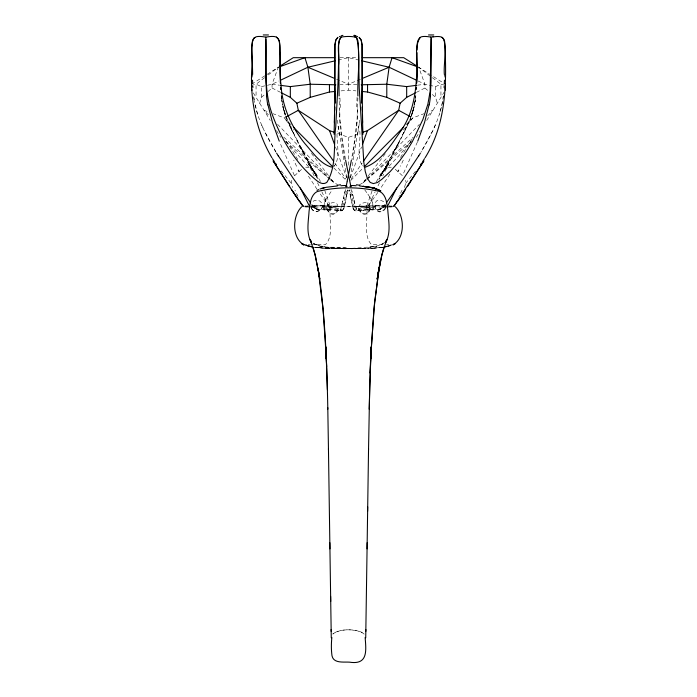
<?xml version="1.0" encoding="UTF-8"?>
<svg xmlns="http://www.w3.org/2000/svg" width="697" height="697" viewBox="0 0 697 697"><rect width="100%" height="100%" fill="white"/><g stroke="black" fill="none" stroke-linecap="round" stroke-linejoin="round"><path stroke-width="0.52" stroke-dasharray="3.48 2.61" d="M444.259 80.085L444.05 87.787L444.337 74.483L444.311 76.339M357.909 97.902L356.759 127.22L352.351 159.465M359.818 131.027C361.011 142.441 355.575 157.583 363.39 166.984M357.43 108.645L357.091 115.353M373.043 208.708L372.973 209.675L353.353 209.196L352.647 206.338M322.31 205.815C322.667 212.472 311.977 213.526 311.028 206.931C312.683 215.8 326.301 209.762 321.352 202.653C319.304 199.325 313.92 199.325 311.873 202.653M332.826 207.427A5.698 0.758 -0.4 0 1 338.298 208.133C338.089 218.806 321.221 211.862 328.575 204.125C345.825 195.413 335.37 227.196 326.91 208.115A5.698 0.775 0.9 0 1 332.608 207.314L332.913 207.34M374.69 205.815C374.367 212.463 384.997 213.509 385.972 206.931C375.16 223.894 368.643 191.117 385.127 202.653M404.504 187.537L405.593 183.407L405.506 180.305M324.009 206.19L323.992 206.434A33.055 26.329 5.7 0 0 323.913 208.708M356.585 122.663L354.573 140.576L351.541 159.395M364.156 207.427A5.698 0.758 0.5 0 0 358.702 208.133C367.188 227.178 377.6 195.413 360.366 204.125C353.022 211.836 369.837 218.806 370.09 208.159A5.698 0.775 -0.9 0 0 364.392 207.314L364.104 207.34M369.985 209.274L370.09 208.107A5.698 0.784 -0.9 0 0 364.392 207.323L364.392 207.34M415.76 96.203L413.164 110.414L408.738 122.681M291.494 180.305L291.407 183.407L292.496 187.537M402.239 135.575L410.089 119.361L414.149 106.737L411.944 114.43L412.371 113.254L415.22 100.019L415.029 102.058L415.813 95.724L415.36 98.948M350.251 177.735L359.852 119.143M359.164 124.293L357.483 135.566M347.716 189.915L347.576 190.778M414.933 102.154L415.264 100.046M347.184 193.078L345.634 200.727M442.639 101.135C439.493 119.605 430.432 136.412 420.927 152.303M442.421 102.45L439.389 114.317M347.873 190.002L343.708 209.048M346.461 191.205L342.628 207.366L343.482 207.967A31.931 4.827 -0.2 0 1 343.699 208.325L343.76 208.508A47.535 7.179 0 0 1 343.638 209.239L344.353 206.338M345.503 189.506L340.415 210.555L332.582 210.198M345.442 201.633L345.538 201.18M345.181 190.952L344.074 195.84M345.276 202.348L344.431 206.033M343.325 199.002L343.699 197.434M342.593 202.069L342.959 200.553M342.218 203.568C342.149 207.558 336.834 213.082 343.168 209.884A30.18 4.565 0.1 0 0 343.36 209.666L343.482 209.492M414.149 106.319L410.08 119.396L410.481 118.473L404.922 130.435M413.164 110.414L411.944 114.43M366.822 205.815L372.233 190.49M324.706 202.252L324.924 201.555M259.659 103.208L261.427 97.353L261.427 86.602L256.06 84.232L252.75 85.069L252.75 91.002M350.364 177.63L361.525 146.962M267.97 91.603L272.065 88.014L272.065 84.232L278.295 67.234L265.47 77.036M417.381 142.04L402.657 175.365M434.022 127.978L435.32 125.059M407.754 124.876L382.749 176.001M372.067 198.262L375.152 191.814M367.833 205.885L368.443 205.946L372.067 198.262M379.508 182.736L377.277 187.38M432.602 131.001L421.171 151.798M325.726 199.656L332.269 189.863M395.286 148.931L394.363 150.683L397.943 144.035L391.932 155.466L399.721 140.358M396.915 145.743L405.053 130.182M388.255 162.192L383.455 171.418L389.954 159.404L385.763 166.975L387.671 163.499M388.133 162.418L390.677 157.574M394.554 150.308L395.469 148.583L392.916 153.357M390.547 157.827L393.064 153.079M376.267 181.839L380.762 174.267L385.319 168.352L381.607 173.1M385.772 167.21L383.15 171.628L387.976 163.586L380.998 175.531L388.874 162.976L383.759 170.521L378.889 179.356L385.859 167.062L383.245 171.462M385.824 166.862L387.724 163.394L385.406 167.559M383.15 171.628L385.45 167.489M333.767 165.982L334.246 165.18M381.668 173.962L379.595 177.395L386.852 165.947L382.766 171.941L386.243 167.123M412.023 139.078L399.198 159.569M416.309 137.37L420.474 130.609M426.712 120.468L444.25 91.995M381.015 173.91L381.477 173.265L380.762 174.267L383.864 170.164L382.479 171.924L387.924 167.419L398.841 155.736L411.143 141.552M389.858 174.18L379.952 189.288M405.593 183.407L415.882 170.861M383.698 170.626L386.791 166.034M377.844 192.424L367.694 206.809M381.215 173.623L381.93 172.647M350.974 179.164L362.135 163.072M384.979 204.726L382.052 208.769L378.924 209.318M382.836 171.837L388.255 164.536L383.341 170.861M385.302 204.221L381.79 208.891A3.319 0.462 -1.4 0 0 381.939 208.83M359.399 184.801L363.032 182.736L365.681 179.277M368.33 175.827L385.554 153.357M403.441 130.025L412.72 117.924L423.854 113.742M366.308 179.948L363.032 182.736L366.038 179.626M366.788 178.841L419.428 124.336M427.697 115.772L432.959 110.318L429.927 111.459M350.791 180.427L363.024 168.082M405.837 124.868L412.72 117.924L409.914 116.408M294.465 175.827L301.757 169.214M363.032 182.736L366.221 179.843M367.023 179.12L413.286 137.126M261.427 97.353L264.703 94.478M367.127 179.251L411.387 141.561M264.607 77.689L256.06 84.232L256.06 97.362M251.634 84.232L278.8 66.912M384.831 242.495L378.837 245.605L367.589 247.653L376.58 246.207C356.028 248.271 333.706 250.92 313.938 243.793M383.315 243.427L381.032 244.813L383.062 243.793M350.312 189.967L348.5 191.004L346.688 189.967M287.086 116.408L284.28 117.924L273.146 113.742M416.292 92.44L424.935 88.014L424.935 84.232L418.705 67.234L431.53 77.036M359.574 206.425L358.72 206.451A3.302 0.497 2 0 0 357.613 206.512L353.518 207.967A31.931 4.827 0.2 0 0 353.301 208.325L353.24 208.508A47.535 7.179 0 0 0 353.362 209.239L353.64 209.666A30.18 4.565 -0.1 0 0 353.823 209.884L354.381 210.206A3.79 0.575 -0.1 0 0 354.904 210.346L358.214 210.59M261.427 86.602L272.065 84.232L278.844 81.018M333.61 166.984C341.425 157.583 335.989 142.441 337.182 131.027M418.156 81.018L424.935 84.232L435.573 86.602L440.94 84.232L444.25 85.069L444.25 89.024M360.384 79.258L348.5 84.232L340.031 84.598M337.505 133.458L348.5 137.37L359.495 133.458M366.465 205.85L363.015 206.277M338.089 60.125L348.5 57.677L358.911 60.125M387.924 167.419L391.322 167.167M316.107 208.246L315.392 208.42A5.985 0.836 1.5 0 0 314.905 208.63M317.562 207.976L318.102 207.889M382.374 247.252L378.741 247.679M382.435 247.243L379.717 247.574M417.416 85.208L424.935 84.232M382.479 247.374L376.415 247.984M382.409 247.383L378.541 247.81M327.921 206.016L329.237 205.876M328.731 205.929L324.933 198.262M380.562 209.135L376.807 209.475M325.717 206.26L321.038 206.643M341.094 90.88L348.5 90.174L355.906 90.88M378.663 247.688L376.711 247.862M363.59 210.259L358.319 210.59M363.39 210.276L364.008 210.233M305.678 167.167C313.702 166.792 317.135 176.254 320.733 181.839M363.799 210.241L365.681 210.102M373.522 248.088L376.624 247.871M325.787 207.026L327.407 206.913M374.594 248.019L375.666 247.94M365.594 210.111L368.208 209.936M374.211 248.141L376.319 247.993M367.214 209.997L370.699 209.788M360.645 210.494L359.974 210.529M368.452 209.919L369.201 209.875M368.948 209.893L369.454 209.858M372.425 248.158L373.426 248.097M376.066 209.518L376.214 209.509A21.171 3.372 -0.7 0 0 376.615 209.457M374.115 248.141L367.249 248.472M317.309 206.887L314.068 207.026M328.705 206.835L334.386 206.573M370.9 209.78L372.843 209.684M370.499 209.797L371.196 209.762M371.327 248.21L372.337 248.158M357.909 210.59L361.299 210.442M375.099 209.57L372.79 209.684M371.231 248.219L365.611 248.446M359.643 210.546L358.633 210.59M367.877 248.367L369.001 248.324M366.84 248.402L363.337 248.507M362.571 248.602L367.345 248.463M325.403 205.833L321.796 205.833M315.488 206.974L312.474 207.061M321.909 205.833L321.526 205.842M385.946 205.824L385.223 205.842M313.877 207.035L311.019 207.053A7.815 0.802 0.5 0 0 315.663 206.931M362.196 248.533L363.433 248.507M321.665 205.833L319.984 205.868M385.302 205.833L384.413 205.85M337.008 206.478L337.461 206.469A5.489 0.767 -1.7 0 1 337.827 206.451L339.622 206.478M361.055 248.559L362.292 248.533M384.308 205.859L380.518 205.894M357.369 206.478L359.19 206.469A5.489 0.767 1.7 0 1 359.53 206.46L359.992 206.478M359.913 248.585L361.151 248.559M357.378 206.478L356.455 206.486A22.565 1.324 0 0 1 355.087 206.504L353.222 206.521A43.841 2.718 0 0 1 340.511 206.504L339.631 206.478M383.123 207.035L385.981 207.053A7.815 0.802 -0.5 0 1 381.337 206.931M357.875 248.681L362.675 248.602M320.211 205.859L318.198 205.885M358.763 248.602L360.009 248.576M343.647 209.196L324.027 209.675L323.957 208.708M357.97 248.681L343.734 248.724M318.198 205.885L316.882 205.894M332.608 207.34L332.643 207.34A5.698 0.784 0.9 0 0 326.954 208.115L327.015 209.274M354.285 248.646L351.985 248.655M312.387 207.061L311.934 207.061M385.894 207.053L379.691 206.887M336.032 210.468L339.195 210.59M348.552 248.742L353.266 248.724M339.997 57.677L357.003 57.677M385.676 205.815L366.605 205.815C368.46 217.342 362.684 235.49 371.449 244.56L385.485 244.56M308.274 244.56L310.435 244.56M311.515 244.56L325.551 244.56C334.316 235.49 328.54 217.342 330.395 205.815L311.698 205.833M386.565 244.56L388.726 244.56M347.402 248.663L349.694 248.663M314.251 205.876L316.612 205.894M380.248 205.894L378.419 205.885M346.156 248.663L348.448 248.663M345.015 248.663L341.574 248.637M322.284 205.815L325.316 205.833M311.655 207.061L311.106 207.053M378.288 205.885L375.962 205.85M339.03 248.681L343.839 248.724M314.513 205.885L311.559 205.833M336.991 248.576L338.237 248.594M334.325 248.602L339.125 248.681M335.945 248.559L333.567 248.507M376.005 205.85L375.213 205.833M338.367 210.59L335.701 210.442M334.708 248.533L335.849 248.559M374.768 205.824L375.247 205.833M337.426 206.425L338.254 206.469A3.302 0.497 -2 0 1 339.387 206.512L342.663 207.392M332.425 248.48L333.663 248.507M382.932 207.026L381.512 206.983M334.429 248.602L314.608 247.391M331.293 248.446L332.521 248.48M331.389 248.446L322.493 248.027M327.999 248.324L329.123 248.367M362.614 206.573L368.295 206.835M329.751 248.472L320.681 247.993M356.969 84.598L348.5 84.232L336.616 79.258M326.884 248.271L324.663 248.158M321.709 209.562L326.1 209.78M325.804 209.762L326.771 209.814M326.501 209.797L329.289 209.963M327.294 209.849L332.992 210.233M369.593 206.913L371.213 207.026M329.036 209.954L329.533 209.98M330.866 205.929L333.976 206.277M320.193 209.475L315.21 208.891A3.319 0.462 1.4 0 1 315.061 208.83M322.397 248.019L314.635 247.261M375.962 206.643L371.527 206.277M320.28 247.862L314.547 247.243M318.076 209.318L316.438 209.135M318.451 247.81L314.513 247.374M368.556 205.964L369.079 206.016M369.698 206.085L369.244 206.042M272.065 84.232L279.584 85.208M378.898 207.889L379.438 207.976M380.893 208.246L381.607 208.42A5.985 0.836 -1.5 0 1 382.095 208.63M354.381 210.206L354.912 210.346M267.073 111.459L264.041 110.318L269.303 115.772M272.065 88.014L280.708 92.44M330.692 179.948L337.601 184.801M313.685 243.427C323.905 249.308 336.668 247.095 347.881 248.271C336.355 245.553 322.31 250.04 312.169 242.495M418.2 66.912L445.366 84.232M432.393 77.689L440.94 84.232L440.94 97.362M395.243 169.214L402.535 175.827M285.613 141.561L329.873 179.251M424.935 88.014L429.03 91.603M432.297 94.478L435.573 97.353L437.341 103.208M283.714 137.126L329.977 179.12M330.779 179.843L333.968 182.736L331.319 179.277M291.163 124.868L284.28 117.924L293.559 130.025M333.976 168.082L347.733 181.969M277.572 124.336L330.212 178.841M330.962 179.626L333.968 182.736M364.731 189.863L367.807 194.001M312.587 169.476L315.392 173.1M312.744 169.676L311.681 168.352L316.238 174.267L315.523 173.265L315.985 173.91M285.857 141.552L309.076 167.419M281.118 170.861L291.407 183.407M313.659 170.861L308.745 164.536L314.164 171.837M311.446 153.357L328.67 175.827M329.306 206.809L319.156 192.424M311.698 204.221L315.21 208.891L312.021 204.726M315.07 172.647L315.785 173.623M310.757 167.123L314.234 171.941L308.126 162.976L313.241 170.521L315.375 174.041L312.204 168.962L318.111 179.356L310.148 165.947L317.405 177.395L312.16 168.901L315.332 173.962M334.865 163.072L346.026 179.164M310.209 166.034L313.85 171.628L311.228 167.21M317.048 189.288L307.142 174.18M367.85 194.071L368.852 195.587M368.992 195.813L371.274 199.656M297.802 159.569L284.977 139.078M253.307 92.884L270.288 120.468M276.526 130.609L280.691 137.37M276.073 152.303C266.777 136.786 257.968 120.415 254.579 102.45M313.302 170.626L309.024 163.586L316.002 175.531M275.829 151.798L264.398 131.001M313.755 171.462L311.141 167.062L315.941 175.417M362.754 165.18L363.233 165.982M309.329 163.499L307.046 159.404L313.545 171.418L306.323 157.574M311.594 167.559L309.276 163.394L311.176 166.862M311.55 167.489L313.85 171.628M304.084 153.357L299.057 144.035L305.068 155.466L299.919 145.412M302.446 150.308L301.531 148.583L308.867 162.418M297.48 140.742L289.351 125.007L294.761 135.575M297.279 140.358L300.085 145.743M291.947 130.182L286.911 119.361L282.851 106.737L288.262 122.681M292.078 130.435L284.629 113.254L281.736 100.046M314.251 176.001L289.246 124.876M317.492 182.736L319.723 187.38M321.848 191.814L324.933 198.262M294.343 175.365L279.619 142.04M261.68 125.059L262.978 127.978M324.767 190.49L330.178 205.815M335.475 146.962L346.636 177.63M282.851 106.319L285.056 114.43L282.851 106.319L281.24 96.203M372.076 201.555L372.294 202.252M285.056 114.43L283.836 110.414M257.611 114.317L254.361 101.135M354.372 207.366L350.539 191.205M354.041 200.553C353.484 202.496 358.485 212.254 356.585 210.555L351.497 189.506M353.292 209.048L349.127 190.002M352.569 206.033L350.87 198.436M353.301 197.434L353.675 199.002M352.56 194.228L352.926 195.84M351.819 190.952L352.185 192.599M350.818 198.175L349.816 193.078M346.749 177.735L337.148 119.143M345.459 159.395L342.427 140.576L340.415 122.663M344.649 159.465L340.241 127.22L339.09 97.902M349.476 191.1L349.284 189.915M339.517 135.566L337.836 124.293M281.64 98.948L281.213 95.742L282.067 102.154M358.807 209.274L358.702 208.124A5.698 0.836 0.1 0 0 363.468 208.943A5.698 0.836 0.1 0 0 369.671 208.438M372.991 206.19L373.008 206.434A33.055 26.329 -5.7 0 1 373.087 208.708M339.909 115.353L339.57 108.645M252.741 80.085L252.95 87.787L252.662 74.483L252.689 76.339M435.573 86.602L435.573 97.353M348.5 57.677L348.5 90.174M348.5 137.37L348.5 165.45M358.885 248.655A116.26 22.992 0 0 1 355.444 248.698M346.252 248.785A132.186 26.259 0 0 1 338.184 248.724M341.556 248.707A116.913 23.254 0 0 1 338.115 248.663M358.807 248.724A132.909 26.556 0 0 1 350.748 248.785M362.484 206.26A9.767 0.444 -0.5 0 1 359.199 206.39M337.104 206.46A9.784 0.523 0.1 0 1 333.61 206.286M334.142 206.251A33.264 0.584 4.6 0 1 334.691 206.277M337.749 206.39A9.767 0.453 0.4 0 1 334.447 206.26M340.537 206.486A22.592 1.324 0 0 0 341.922 206.504L343.778 206.521A43.885 2.727 0 0 0 356.498 206.504M363.451 206.295A9.758 0.531 -0.1 0 1 359.948 206.46M338.298 208.159A5.698 0.845 -0.1 0 1 333.523 208.952A5.698 0.845 -0.1 0 1 327.311 208.447A5.698 0.784 0.9 0 1 326.91 208.159A5.698 0.784 0.9 0 0 327.302 208.403M402.073 190.115A522.027 106.746 -74 0 1 398.989 196.476M387.062 206.155A38.291 2.039 1.6 0 1 384.047 205.998M374.315 207.436A39.668 3.755 -0.2 0 1 370.577 207.061M368.086 206.704A23.89 1.551 1.1 0 1 366.352 206.033M403.267 160.127A522.027 97.58 -73.2 0 1 400.427 166.322M381.024 208.839A4.748 0.575 -3.6 0 1 379.865 209.022M380.327 209.631A14.942 2.23 -0.6 0 1 377.652 209.858M371.789 209.997A37.185 4.191 -1.2 0 1 373.296 209.928M356.272 210.895A2.788 0.723 0.8 0 1 354.268 210.398M367.868 206.904A18.523 1.307 1.5 0 1 369.105 206.974M366.605 207.872A30.346 2.893 0.7 0 1 373.531 208.403M379.882 207.915A29.858 4.356 -2.1 0 1 381.311 208.194M360.035 205.998A15.247 1.847 1.6 0 1 363.538 206.146M340.101 123.169A82.716 19.864 -89.3 0 1 339.57 115.754M340.328 107.565A153.558 22.356 89.2 0 1 339.944 97.319M317.135 209.022A4.748 0.575 3.6 0 1 315.976 208.839M319.348 209.858A14.942 2.23 0.6 0 1 316.673 209.631M320.829 209.483A21.171 3.372 0.7 0 1 320.385 209.457M323.704 209.928A37.185 4.191 1.2 0 1 325.211 209.997M342.732 210.398A2.788 0.723 -0.8 0 1 340.728 210.895M342.619 210.206A3.79 0.575 0.1 0 1 342.096 210.346M327.895 206.974A18.523 1.307 -1.5 0 1 329.132 206.904M323.469 208.403A30.346 2.893 -0.7 0 1 330.395 207.872M315.689 208.194A29.858 4.356 2.1 0 1 317.118 207.915M333.462 206.146A15.247 1.847 -1.6 0 1 336.965 205.998M357.43 115.754A82.716 19.864 89.3 0 1 356.899 123.169M357.056 97.319A153.558 22.356 -89.2 0 1 356.672 107.565M298.011 196.476A522.027 106.746 74 0 1 294.927 190.115M312.953 205.998A38.291 2.039 -1.6 0 1 309.938 206.155M326.423 207.061A39.668 3.755 0.2 0 1 322.685 207.436M330.648 206.033A23.89 1.551 -1.1 0 1 328.914 206.704M296.573 166.322A522.027 97.58 73.2 0 1 293.733 160.127M372.398 202.261A30.79 24.456 -9.5 0 1 372.947 206.19M371.031 199.734A24.613 19.411 -0.2 0 1 371.902 201.599M350.87 196.101A45.993 3.232 74.6 0 1 350.486 194.106M324.053 206.19A30.79 24.456 9.5 0 1 324.602 202.261M325.098 201.599A24.613 19.411 0.2 0 1 325.969 199.734M346.514 194.106A45.993 3.232 -74.6 0 1 346.13 196.101M415.769 95.82L415.543 97.937L415.787 95.82M443.405 95.933L442.804 100.237L443.405 95.933M333.279 633.399L332.844 634.104C339.334 628.389 357.683 628.363 364.156 634.104L363.181 632.78C354.215 629.086 341.765 628.372 333.279 633.399M254.196 100.237L253.595 95.933L254.196 100.237M281.457 97.937L281.213 95.82L281.457 97.937M369.698 208.403A5.698 0.784 -0.9 0 0 370.081 208.159A5.698 0.784 -0.9 0 1 369.698 208.42"/><path stroke-width="1.05" d="M266.698 95.977L265.949 81.976L265.862 37.176L267.805 36.819A16.754 4.949 -18 0 1 275.585 36.819L276.195 37.046M334.482 115.197L334.438 122.637L334.656 106.807L334.569 110.954M417.067 49.931C417.181 45.741 416.51 40.208 420.317 37.342C412.589 47.884 419.516 69.604 416.649 83.204M431.138 37.734L431.138 38.675M362.518 115.197L362.562 122.637L362.344 106.807L362.431 110.954M417.067 52.676C416.972 78.656 416.884 106.441 402.169 129.032C392.115 142.998 382.331 160.807 365.42 167.149M431.138 39.241L430.145 91.211L427.88 104.167L422.879 119.492L412.371 141.604L406.133 151.876L399.634 160.841L390.137 171.628L381.991 179.19L377.469 182.483L373.357 183.59L370.212 182.44L367.406 178.545L365.254 171.427L363.799 162.235L359.234 87.979L358.345 44.094L357.788 40.4L356.576 37.856A7.188 5.106 -89.7 0 1 356.725 38.065C361.098 56.675 357.091 76.87 357.901 95.986M334.595 110.056L334.9 45.131L335.64 40.478L337.897 37.316L335.945 39.729L334.9 45.131L334.9 83.265L335.606 103.13M367.633 511.258L368.547 448.746M367.075 548.879L367.694 506.824M365.82 631.386L367.162 542.693M368.53 449.704L369.698 386.905L371.179 346.871L370.029 373.017M365.725 637.825L365.855 629.469M444.337 74.483C443.466 62.861 447.186 50.489 443.684 39.241A6.709 6.709 0 0 0 442.874 38.178L442.708 38.013M369.183 409.183L370.943 351.802L370.63 358.842L373.932 309.241L378.968 268.162L377.19 279.14L381.477 256.496L383.899 247.513M334.055 134.277L334.473 120.537M370.856 354.111L374.594 302.271L380.309 260.512L377.19 279.14M416.327 89.477L416.457 87.369M361.394 103.13L362.1 83.265L362.1 45.131L361.36 40.478L359.103 37.316L361.055 39.729L362.1 45.131L362.405 110.056M430.302 95.977L431.051 81.976L431.138 38.605M331.85 637.476C331.232 643.558 331.153 649.752 332.007 655.816C333.602 663.614 343.525 661.767 349.441 662.15C368.243 665.182 366.117 650.519 365.15 637.476M416.658 66.503L392.071 57.677L389.1 67.234L386.791 84.232L386.791 97.362L400.122 103.208L406.673 97.353L415.325 92.928M351.384 160.232L346.087 186.831M377.94 274.383L382.078 254.056L386.809 239.411L385.336 243.148C391.331 232.981 388.464 220.766 387.759 209.666C386.844 204.143 386.608 197.782 382.487 193.513A11.257 9.035 0 0 0 379.525 191.466C359.574 186.613 337.426 186.613 317.475 191.466A11.257 9.035 0 0 0 314.513 193.513C310.069 198.209 310.026 205.197 309.067 211.208C308.431 221.812 305.852 233.478 311.664 243.148L310.191 239.411L314.922 254.056L319.06 274.383M429.047 104.829L424.517 122.585L417.73 141.169M400.122 103.208L398.693 110.318L363.372 161.277M362.649 143.896L367.485 130.609L398.693 110.318L409.914 116.408M396.741 187.868L387.149 207.018M425.083 157.783C446.768 123.073 446.873 81.157 444.677 41.776A7.432 7.432 0 0 0 442.952 38.213L442.822 38.117A7.162 7.162 0 0 0 442.447 37.76L442.499 37.804M423.785 160.998L393.979 206.356M423.82 160.937L407.423 186.587M418.67 155.989L420.361 153.227M386.103 241.11L387.07 239.541M418.731 155.771L403.511 178.798L386.338 202.818M422.791 161.355L424.517 158.681M403.868 191.971L400.392 197.251L405.645 189.314M397.203 201.381L393.918 206.12A6.395 6.395 0 0 0 393.335 205.964M400.313 197.364L397.447 201.581M420.491 164.71L421.641 163.072M341.251 37.124L339.317 40.043L338.611 45.139L339.099 95.986M340.424 37.856C336.276 46.281 339.909 56.553 338.481 65.509C338.211 85.984 336.677 106.414 335.736 126.871C333.244 145.159 336.973 166.313 326.788 182.44C321.552 186.003 316.246 180.122 312.517 177.029C293.672 160.188 280.699 137.701 272.126 114.134C263.44 90.113 266.707 64.263 265.862 39.241M394.641 244.055L392.934 244.9C405.523 238.008 404.617 215.957 395.347 206.774M254.022 38.291L255.006 37.377M254.292 38.013L254.126 38.178A6.639 6.639 0 0 0 253.307 39.241C249.866 48.598 252.845 59.175 251.765 68.925C249.979 99.671 256.165 131.114 271.917 157.783M254.231 38.065L254.231 38.065A7.083 7.083 0 0 1 254.553 37.76L254.893 37.464M364.557 166.531L403.546 127.185M395.277 243.654L393.169 244.447M301.662 206.774C292.383 215.965 291.477 238.025 304.084 244.908L301.94 243.811M280.055 66.11L293.289 57.677L334.682 57.677M287.086 116.408L298.307 110.318L329.515 130.609L334.508 132.386M389.971 245.562L391.322 244.961M317.013 190.386L318.599 189.584M356.211 37.063L357.57 36.436M420.822 37.037L421.415 36.819A16.754 4.949 18 0 1 429.195 36.828L430.328 37.011M280.778 80.094L307.9 67.234L334.969 60.857M255.642 37.002L256.147 36.819A16.754 4.949 18 0 1 264.05 36.845L265.862 37.176M281.675 92.928L290.327 97.353L296.878 103.208L310.209 97.362L329.454 91.995L334.743 91.49M362.362 78.43L389.1 67.234L416.222 80.094M319.914 189.026L326.292 187.284L337.374 185.951M280.342 66.503L304.929 57.677L307.9 67.234L310.209 84.232L310.209 97.362M362.492 132.386L367.485 130.609M389.684 245.666L388.638 245.997M388.621 246.006L384.003 247.008L385.467 246.747M324.48 187.641L321.456 188.443M341.147 35.791L342.95 35.347M430.528 37.054L433.072 36.819M386.103 246.625L386.704 246.494M341.286 37.115L343.464 36.758A16.702 6.953 0 0 1 353.51 36.793L354.965 36.976M361.194 84.79L386.791 84.232L406.673 86.602L416.344 85.348M280.656 85.348L290.327 86.602L310.209 84.232L335.806 84.79M390.12 206.8L392.211 206.643M263.239 34.955L268.484 34.955M428.516 34.955L433.761 34.955M362.318 57.677L403.711 57.677L416.945 66.11M309.851 207.018L300.259 187.868M304.903 206.652L306.88 206.8M359.626 185.951L371.797 187.51L380.876 190.934L373.54 187.885L363.163 186.326L375.012 188.329L373.54 187.885L379.29 190.063M362.257 91.49L367.546 91.995L386.791 97.362M309.799 246.381L312.936 246.999M354.782 36.941L356.463 37.716L355.993 37.194M331.58 167.149C319.862 163.682 312.604 152.234 304.868 143.565C291.346 126.88 282.119 106.493 281.039 84.851C278.922 70.258 281.327 55.281 279.14 40.774C278.739 39.581 278.033 38.492 277.084 37.673C281.466 41.811 279.323 48.877 279.933 54.131M312.195 246.877L307.333 245.675L309.285 246.25M362.031 60.857L389.1 67.234M303.831 244.455L301.662 243.602M307.002 245.544L305.687 244.969M307.9 67.234L334.638 78.43M306.305 245.266L305.8 245.022M340.589 36.976L339.43 36.436M303.395 244.569L304.084 244.908M302.35 244.055L303.038 244.394M303.021 206.356L301.496 204.299M293.454 127.185L332.443 166.531M310.662 202.818L293.489 178.798L278.269 155.771M301.531 204.352L291.355 189.314L296.678 197.242M275.359 163.072L276.509 164.71M333.628 161.277L298.307 110.318L296.878 103.208M299.553 201.581L293.115 191.936M299.797 201.381L303.082 206.12A6.395 6.395 0 0 1 303.665 205.964M291.398 189.392L273.18 160.937M272.483 158.681L274.209 161.355M289.63 186.665L273.215 160.998M309.93 239.541L310.897 241.11M276.639 153.227L278.33 155.989M279.27 141.169L272.483 122.585L267.953 104.829M329.515 130.609L334.351 143.896M313.101 247.513L315.523 256.496L319.81 279.14L318.032 268.162L323.068 309.241L326.37 358.842L326.057 351.802L327.372 389.658M350.913 186.831L345.616 160.232M318.808 273.111C325.333 318.154 326.91 363.738 327.817 409.183M280.543 87.369L280.673 89.477M326.144 354.111L325.821 346.871L326.658 366.596M280.351 83.204L279.933 52.676M362.527 120.537L362.945 134.277M327.782 407.64L328.47 449.704M252.662 74.483L251.939 47.413L252.323 41.776A7.414 7.414 0 0 1 254.1 38.152M330.639 596.388L331.18 631.386M331.145 629.469L331.275 637.825M328.453 448.746L329.925 548.879M329.838 542.693L330.718 601.45M445.366 84.232L445.366 90.174M406.673 86.602L406.673 97.353M367.546 85.069L367.546 91.995M329.454 85.069L329.454 91.995M290.327 86.602L290.327 97.353M251.634 84.232L251.634 90.174M432.985 36.924A16.754 4.879 -17.9 0 1 440.879 36.88M391.47 206.19A42.683 1.891 5 0 1 391.653 206.225M390.154 206.094A42.674 1.795 3 0 1 389.571 206.12M383.028 205.859A27.218 1.281 6.8 0 1 384.788 206.138M389.405 206.774A6.892 0.505 -1.6 0 1 386.983 206.948M398.658 170.146A522.027 97.58 -73.2 0 1 397.952 171.671M430.485 96.029A80.965 52.859 88.5 0 1 429.221 104.907M305.347 206.225A42.683 1.891 -5 0 1 305.53 206.19M307.429 206.12A42.674 1.795 -3 0 1 306.846 206.094M312.212 206.138A27.218 1.281 -6.8 0 1 313.972 205.859M310.017 206.948A6.892 0.505 1.6 0 1 307.595 206.774M299.048 171.671A522.027 97.58 73.2 0 1 298.342 170.146M267.779 104.907A80.965 52.859 -88.5 0 1 266.515 96.029M349.868 186.326A3.372 0.714 2.4 0 1 351.14 186.134M356.402 184.783A12.189 6.317 -9.5 0 1 359.748 185.411M350.399 185.62A6.804 1.83 1.1 0 1 356.062 185.777M345.86 186.134A3.372 0.714 -2.4 0 1 347.132 186.326M337.252 185.411A12.189 6.317 9.5 0 1 340.598 184.783M340.938 185.777A6.804 1.83 -1.1 0 1 346.601 185.62M355.853 35.791L354.05 35.347L355.853 35.791M441.724 37.194L442.299 37.629L441.724 37.194M276.456 37.194L277.058 37.647L276.456 37.194"/></g></svg>
